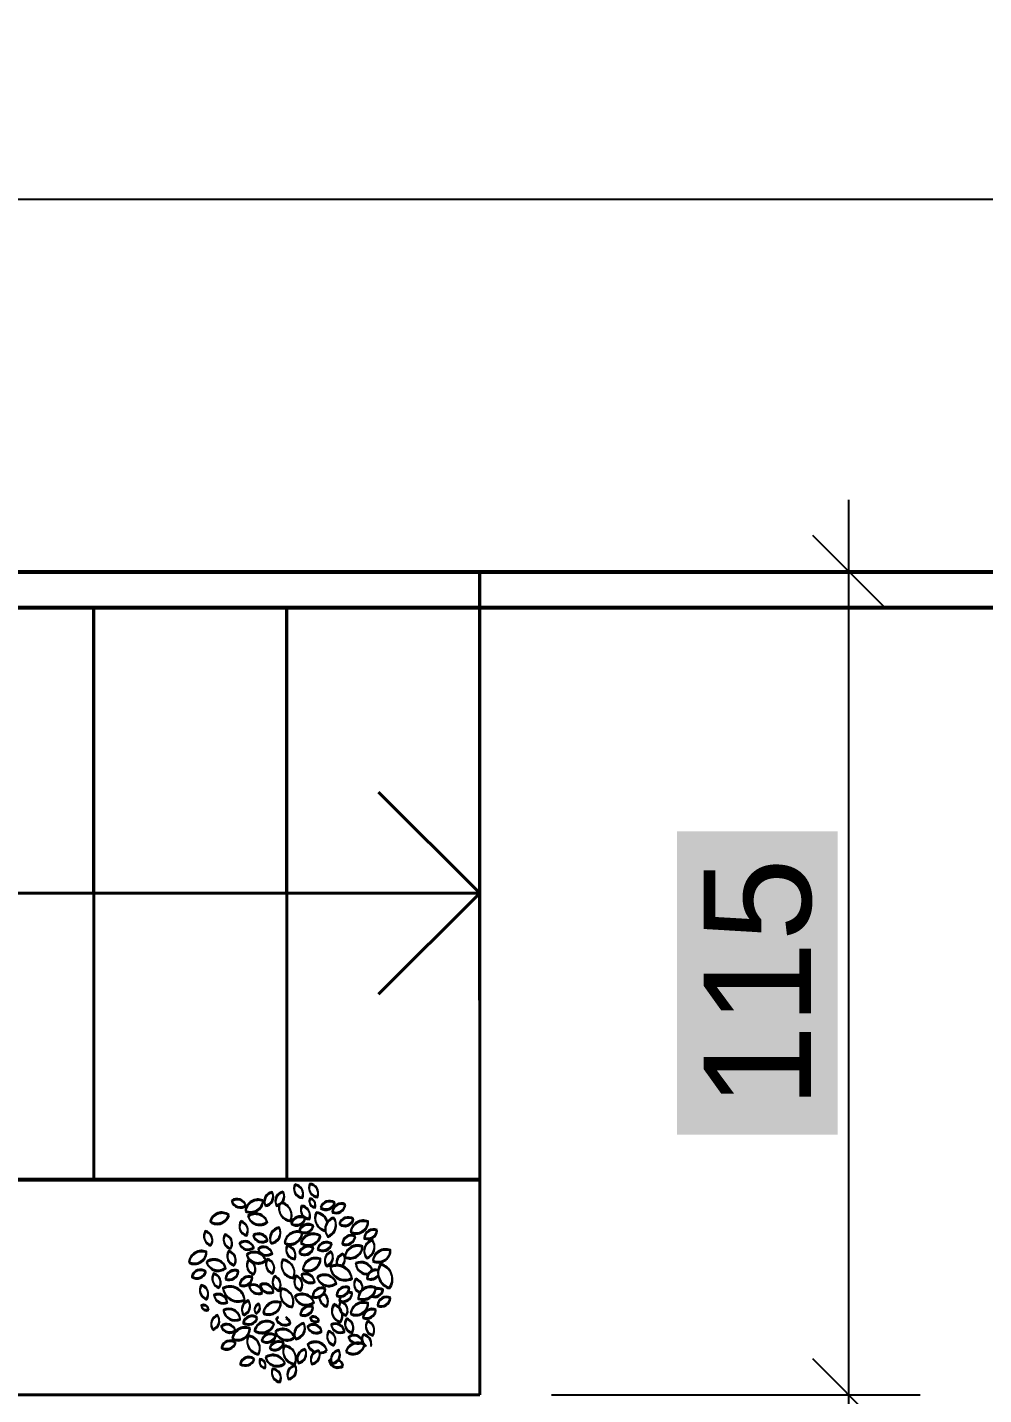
# Model space of a CAD drawing. Header units: inches. Extents: x 4350 to 28384, y -6772 to 993.
# Drawn here: x 25164 to 25297.8, y -2937.2 to -2745.9 of the extents above; entities that cross this region are included whole.
import ezdxf

# ---------------------------------------------------------------- set-up
doc = ezdxf.new("R2010")
doc.units = ezdxf.units.IN
doc.header["$MEASUREMENT"] = 0
for name, color, linetype, lineweight in [('ARREDAMENTO', 2, 'Continuous', 18), ('MURATURA_section_wall', 7, 'Continuous', 40), ('QUOTE', 3, 'Continuous', 9)]:
    doc.layers.add(name, color=color, linetype=linetype, lineweight=lineweight)
doc.styles.get("Standard").update_dxf_attribs({"font": 'arial.ttf'})
doc.dimstyles.new('ook', dxfattribs={"dimtxt": 15, "dimasz": 10, "dimexe": 10, "dimexo": 10, "dimgap": 5, "dimtad": 1, "dimtoh": 1, "dimdec": 0, "dimzin": 0, "dimdsep": 46, "dimtxsty": 'Standard', "dimblk": 'OBLIQUE', "dimcen": 0.09, "dimdle": 10, "dimadec": 0, "dimazin": 0, "dimtfac": 1, "dimtdec": 0, "dimtofl": 0, "dimtmove": 0, "dimatfit": 3, "dimldrblk": 'OBLIQUE', "dimfxl": 1, "dimtfill": 2, "dimtfillclr": 1, "dimtolj": 1, "dimtzin": 0, "dimarcsym": 0})

# ---------------------------------------------------------------- blocks, each defined once
blk = doc.blocks.new('_Oblique')
at = {"color": 0, "linetype": 'ByBlock', "lineweight": -2}
blk.add_line((-0.5, -0.5), (0.5, 0.5), dxfattribs=at)
blk = doc.blocks.new('*D39')
at = {"layer": 'Defpoints', "color": 0, "transparency": 16777216}
for p in [(25342.34, -2769.97), (24849.3, -2822.12), (25342.34, -2822.22)]:
    blk.add_point(p, dxfattribs=at)
at = {"layer": 'QUOTE', "color": 0, "lineweight": -2, "transparency": 16777216}
for p, q in [((24849.3, -2812.12), (24849.3, -2759.97)), ((25342.34, -2812.22), (25342.34, -2759.97)), ((24839.3, -2769.97), (25352.34, -2769.97))]:
    blk.add_line(p, q, dxfattribs=at)
at = {"layer": 'QUOTE', "color": 0, "lineweight": -2, "transparency": 16777216, "xscale": 10, "yscale": 10, "zscale": 10, "rotation": 180}
blk.add_blockref('_Oblique', (24849.3, -2769.97), dxfattribs=at)
at = {"layer": 'QUOTE', "color": 0, "lineweight": -2, "transparency": 16777216, "xscale": 10, "yscale": 10, "zscale": 10}
blk.add_blockref('_Oblique', (25342.34, -2769.97), dxfattribs=at)
at = {"layer": 'QUOTE', "color": 0, "transparency": 16777216, "insert": (25095.82, -2757.31), "char_height": 15, "attachment_point": 5, "bg_fill": 1, "box_fill_scale": 1.25, "bg_fill_color": 1, "bg_fill_transparency": 0}
blk.add_mtext('\\A1;493', dxfattribs=at)
blk = doc.blocks.new('*D51')
at = {"layer": 'Defpoints', "color": 0, "transparency": 16777216}
for p in [(25282.3, -2822.05), (25227.34, -2937.23), (25278.92, -2937.23)]:
    blk.add_point(p, dxfattribs=at)
at = {"layer": 'QUOTE', "color": 0, "lineweight": -2, "transparency": 16777216}
for p, q in [((25278.92, -2812.05), (25278.92, -2947.23)), ((25272.3, -2822.05), (25268.92, -2822.05)), ((25237.34, -2937.23), (25288.92, -2937.23))]:
    blk.add_line(p, q, dxfattribs=at)
at = {"layer": 'QUOTE', "color": 0, "lineweight": -2, "transparency": 16777216, "xscale": 10, "yscale": 10, "zscale": 10}
for p, rotation in [((25278.92, -2822.05), 90), ((25278.92, -2937.23), 270)]:
    blk.add_blockref('_Oblique', p, dxfattribs=dict(at, rotation=rotation))
at = {"layer": 'QUOTE', "color": 0, "transparency": 16777216, "insert": (25266.26, -2879.64), "char_height": 15, "attachment_point": 5, "rotation": 90, "bg_fill": 1, "box_fill_scale": 1.25, "bg_fill_color": 1, "bg_fill_transparency": 0}
blk.add_mtext('\\A1;115', dxfattribs=at)
blk = doc.blocks.new('*D52')
at = {"layer": 'Defpoints', "color": 0, "transparency": 16777216}
for p in [(25278.92, -2937.23), (25225.39, -2997.06), (25278.92, -2997.06)]:
    blk.add_point(p, dxfattribs=at)
at = {"layer": 'QUOTE', "color": 0, "lineweight": -2, "transparency": 16777216}
for p, q in [((25278.92, -2927.23), (25278.92, -3007.06)), ((25288.92, -2937.23), (25288.92, -2937.23)), ((25235.39, -2997.06), (25288.92, -2997.06))]:
    blk.add_line(p, q, dxfattribs=at)
at = {"layer": 'QUOTE', "color": 0, "lineweight": -2, "transparency": 16777216, "xscale": 10, "yscale": 10, "zscale": 10}
for p, rotation in [((25278.92, -2937.23), 90), ((25278.92, -2997.06), 270)]:
    blk.add_blockref('_Oblique', p, dxfattribs=dict(at, rotation=rotation))
at = {"layer": 'QUOTE', "color": 0, "transparency": 16777216, "insert": (25266.26, -2967.14), "char_height": 15, "attachment_point": 5, "rotation": 90, "bg_fill": 1, "box_fill_scale": 1.25, "bg_fill_color": 1, "bg_fill_transparency": 0}
blk.add_mtext('\\A1;60', dxfattribs=at)

msp = doc.modelspace()

# ---------------------------------------------------------------- linework, layer by layer
at = {"layer": 'ARREDAMENTO', "linetype": 'ByBlock', "lineweight": -3}
for points in [[(25197.31, -2910.71, 0.535384), (25198.26, -2908.84, 0.500203)], [(25197.34, -2910.86, 0.535384), (25198.29, -2908.99, 0.500203)], [(25199.82, -2908.81, 0.535384), (25198.87, -2910.68, 0.500203)], [(25199.85, -2908.96, 0.535384), (25198.9, -2910.83, 0.500203)], [(25201.45, -2907.77, 0.535384), (25202.49, -2909.6, 0.500203)], [(25201.48, -2907.93, 0.535384), (25202.52, -2909.75, 0.500203)], [(25203.53, -2907.68, 0.535384), (25204.61, -2909.47, 0.500203)], [(25203.56, -2907.83, 0.535384), (25204.64, -2909.63, 0.500203)], [(25192.6, -2910.04, 0.535384), (25194.6, -2910.69, 0.500203)], [(25192.63, -2910.19, 0.535384), (25194.62, -2910.84, 0.500203)], [(25194.53, -2911.47, 0.535384), (25196.98, -2910.02, 0.500203)], [(25194.55, -2911.62, 0.535384), (25197.01, -2910.17, 0.500203)], [(25202.39, -2910.76, 0.535384), (25203.46, -2912.56, 0.500203)], [(25202.41, -2910.91, 0.535384), (25203.49, -2912.71, 0.500203)], [(25203.55, -2909.74, 0.535384), (25204.24, -2910.94, 0.500203)], [(25203.58, -2909.89, 0.535384), (25204.27, -2911.09, 0.500203)], [(25205.04, -2911, 0.535384), (25207.01, -2910.3, 0.500203)], [(25205.06, -2911.16, 0.535384), (25207.04, -2910.45, 0.500203)], [(25208.5, -2910.55, 0.535384), (25206.69, -2911.62, 0.500203)], [(25208.52, -2910.7, 0.535384), (25206.72, -2911.77, 0.500203)], [(25192.21, -2912.03, 0.535384), (25189.61, -2912.96, 0.500203)], [(25192.24, -2912.18, 0.535384), (25189.64, -2913.11, 0.500203)], [(25193.92, -2912.91, 0.535384), (25194.66, -2914.87, 0.500203)], [(25194.89, -2912.18, 0.535384), (25197.58, -2913, 0.500203)], [(25194.92, -2912.33, 0.535384), (25197.61, -2913.15, 0.500203)], [(25202.9, -2912.49, 0.535384), (25200.94, -2913.23, 0.500203)], [(25202.93, -2912.64, 0.535384), (25200.97, -2913.39, 0.500203)], [(25206.88, -2912.42, 0.535384), (25206.04, -2915.02, 0.500203)], [(25206.91, -2912.57, 0.535384), (25206.07, -2915.18, 0.500203)], [(25207.65, -2913.28, 0.535384), (25209.63, -2912.58, 0.500203)], [(25207.68, -2913.43, 0.535384), (25209.66, -2912.73, 0.500203)], [(25209.25, -2914.42, 0.535384), (25211.7, -2912.96, 0.500203)], [(25209.27, -2914.57, 0.535384), (25211.73, -2913.11, 0.500203)], [(25189.69, -2916.26, 0.535384), (25188.92, -2914.31, 0.500203)], [(25189.71, -2916.41, 0.535384), (25188.95, -2914.46, 0.500203)], [(25192.42, -2916.71, 0.535384), (25191.66, -2914.75, 0.500203)], [(25192.45, -2916.86, 0.535384), (25191.68, -2914.9, 0.500203)], [(25193.95, -2913.06, 0.535384), (25194.68, -2915.02, 0.500203)], [(25195.62, -2914.88, 0.535384), (25197.61, -2915.53, 0.500203)], [(25195.64, -2915.03, 0.535384), (25197.64, -2915.68, 0.500203)], [(25198.1, -2915.96, 0.535384), (25199.26, -2913.8, 0.500203)], [(25198.13, -2916.11, 0.535384), (25199.28, -2913.95, 0.500203)], [(25200.01, -2915.95, 0.535384), (25202.46, -2914.49, 0.500203)], [(25200.03, -2916.1, 0.535384), (25202.49, -2914.64, 0.500203)], [(25202.04, -2914.25, 0.535384), (25204.01, -2913.55, 0.500203)], [(25202.06, -2914.4, 0.535384), (25204.04, -2913.7, 0.500203)], [(25202.29, -2915.92, 0.535384), (25205.01, -2914.95, 0.500203)], [(25202.31, -2916.07, 0.535384), (25205.04, -2915.1, 0.500203)], [(25209.89, -2914.99, 0.535384), (25208.09, -2916.06, 0.500203)], [(25212.95, -2914.18, 0.535384), (25211.15, -2915.25, 0.500203)], [(25212.98, -2914.33, 0.535384), (25211.17, -2915.4, 0.500203)], [(25193.68, -2915.96, 0.535384), (25195.69, -2916.57, 0.500203)], [(25193.71, -2916.11, 0.535384), (25195.71, -2916.72, 0.500203)], [(25196.29, -2916.75, 0.535384), (25198.29, -2917.36, 0.500203)], [(25196.31, -2916.9, 0.535384), (25198.32, -2917.51, 0.500203)], [(25200.35, -2916.34, 0.535384), (25201.43, -2918.14, 0.500203)], [(25200.37, -2916.49, 0.535384), (25201.45, -2918.29, 0.500203)], [(25202.05, -2917.34, 0.535384), (25204.01, -2916.6, 0.500203)], [(25202.08, -2917.49, 0.535384), (25204.04, -2916.75, 0.500203)], [(25204.62, -2916.75, 0.535384), (25206.6, -2916.05, 0.500203)], [(25204.64, -2916.9, 0.535384), (25206.62, -2916.2, 0.500203)], [(25209.92, -2915.14, 0.535384), (25208.12, -2916.21, 0.500203)], [(25208.44, -2917.89, 0.535384), (25210.9, -2916.43, 0.500203)], [(25208.46, -2918.04, 0.535384), (25210.92, -2916.59, 0.500203)], [(25212.29, -2915.53, 0.535384), (25211.48, -2918.04, 0.500203)], [(25212.31, -2915.68, 0.535384), (25211.5, -2918.19, 0.500203)], [(25212.36, -2918.44, 0.535384), (25214.82, -2916.98, 0.500203)], [(25186.63, -2918.66, 0.535384), (25189.09, -2917.2, 0.500203)], [(25186.65, -2918.81, 0.535384), (25189.11, -2917.35, 0.500203)], [(25189.08, -2918.6, 0.535384), (25191.77, -2919.41, 0.500203)], [(25189.11, -2918.75, 0.535384), (25191.8, -2919.56, 0.500203)], [(25192.94, -2919.04, 0.535384), (25192.18, -2917.09, 0.500203)], [(25192.97, -2919.19, 0.535384), (25192.2, -2917.24, 0.500203)], [(25194.7, -2917.56, 0.535384), (25197.39, -2918.37, 0.500203)], [(25194.72, -2917.71, 0.535384), (25197.41, -2918.52, 0.500203)], [(25195.69, -2920.31, 0.535384), (25194.93, -2918.36, 0.500203)], [(25195.72, -2920.46, 0.535384), (25194.95, -2918.51, 0.500203)], [(25198.33, -2920.18, 0.535384), (25197.59, -2918.22, 0.500203)], [(25198.35, -2920.33, 0.535384), (25197.62, -2918.37, 0.500203)], [(25199.74, -2918.28, 0.535384), (25201.25, -2920.8, 0.500203)], [(25199.77, -2918.43, 0.535384), (25201.28, -2920.96, 0.500203)], [(25202.57, -2919.65, 0.535384), (25205.02, -2918.19, 0.500203)], [(25202.59, -2919.8, 0.535384), (25205.05, -2918.34, 0.500203)], [(25206.54, -2917.16, 0.535384), (25205.9, -2919.16, 0.500203)], [(25206.56, -2917.32, 0.535384), (25205.92, -2919.31, 0.500203)], [(25212.38, -2918.59, 0.535384), (25214.84, -2917.13, 0.500203)], [(25189, -2919.94, 0.535384), (25187.02, -2920.65, 0.500203)], [(25189.02, -2920.09, 0.535384), (25187.05, -2920.8, 0.500203)], [(25190.85, -2922.18, 0.535384), (25190.09, -2920.23, 0.500203)], [(25190.88, -2922.33, 0.535384), (25190.11, -2920.38, 0.500203)], [(25191.74, -2920.95, 0.535384), (25193.53, -2919.85, 0.500203)], [(25191.76, -2921.1, 0.535384), (25193.55, -2920, 0.500203)], [(25193.7, -2921.81, 0.535384), (25195.49, -2920.71, 0.500203)], [(25198.63, -2920.58, 0.535384), (25199.18, -2922.6, 0.500203)], [(25202.18, -2922.57, 0.535384), (25201.63, -2920.55, 0.500203)], [(25202.36, -2920.37, 0.535384), (25204.21, -2921.35, 0.500203)], [(25202.39, -2920.52, 0.535384), (25204.24, -2921.5, 0.500203)], [(25204.55, -2920.73, 0.535384), (25207.24, -2921.55, 0.500203)], [(25204.58, -2920.88, 0.535384), (25207.27, -2921.7, 0.500203)], [(25206.39, -2919.26, 0.535384), (25209.42, -2920.87, 0.500203)], [(25206.42, -2919.42, 0.535384), (25209.45, -2921.03, 0.500203)], [(25214.68, -2922.23, 0.535384), (25213.43, -2918.91, 0.500203)], [(25214.71, -2922.39, 0.535384), (25213.46, -2919.06, 0.500203)], [(25189.1, -2923.79, 0.535384), (25188.33, -2921.84, 0.500203)], [(25189.12, -2923.94, 0.535384), (25188.36, -2921.98, 0.500203)], [(25194.42, -2923.89, 0.535384), (25191.39, -2922.28, 0.500203)], [(25194.44, -2924.04, 0.535384), (25191.41, -2922.43, 0.500203)], [(25193.73, -2921.96, 0.535384), (25195.52, -2920.86, 0.500203)], [(25196.87, -2922.9, 0.535384), (25195.02, -2921.92, 0.500203)], [(25196.9, -2923.05, 0.535384), (25195.05, -2922.07, 0.500203)], [(25198.45, -2922.78, 0.535384), (25196.6, -2921.8, 0.500203)], [(25198.47, -2922.93, 0.535384), (25196.62, -2921.95, 0.500203)], [(25198.65, -2920.73, 0.535384), (25199.2, -2922.75, 0.500203)], [(25201.07, -2924.87, 0.535384), (25199.56, -2922.35, 0.500203)], [(25201.09, -2925.02, 0.535384), (25199.58, -2922.5, 0.500203)], [(25202.2, -2922.72, 0.535384), (25201.66, -2920.7, 0.500203)], [(25205.72, -2922.35, 0.535384), (25203.92, -2923.42, 0.500203)], [(25205.75, -2922.5, 0.535384), (25203.94, -2923.57, 0.500203)], [(25209.07, -2922.2, 0.535384), (25207.28, -2923.3, 0.500203)], [(25209.09, -2922.35, 0.535384), (25207.31, -2923.45, 0.500203)], [(25212.77, -2922.23, 0.535384), (25210.31, -2923.68, 0.500203)], [(25212.79, -2922.38, 0.535384), (25210.33, -2923.84, 0.500203)], [(25191.99, -2924.24, 0.535384), (25190.13, -2923.25, 0.500203)], [(25192.01, -2924.39, 0.535384), (25190.16, -2923.4, 0.500203)], [(25194.27, -2925.99, 0.535384), (25194.91, -2923.99, 0.500203)], [(25194.29, -2926.14, 0.535384), (25194.94, -2924.14, 0.500203)], [(25195.95, -2925.77, 0.535384), (25196.38, -2924.46, 0.500203)], [(25197.03, -2925.76, 0.535384), (25199.48, -2924.3, 0.500203)], [(25197.05, -2925.91, 0.535384), (25199.51, -2924.45, 0.500203)], [(25201.42, -2923.42, 0.535384), (25204.11, -2924.23, 0.500203)], [(25201.45, -2923.57, 0.535384), (25204.14, -2924.39, 0.500203)], [(25207.87, -2924.11, 0.535384), (25208.63, -2926.06, 0.500203)], [(25207.89, -2924.26, 0.535384), (25208.65, -2926.21, 0.500203)], [(25209.24, -2925.84, 0.535384), (25211.7, -2924.38, 0.500203)], [(25209.27, -2925.99, 0.535384), (25211.72, -2924.53, 0.500203)], [(25214.82, -2923.62, 0.535384), (25213.02, -2924.69, 0.500203)], [(25214.85, -2923.77, 0.535384), (25213.04, -2924.84, 0.500203)], [(25189.38, -2925.26, 0.535384), (25188.35, -2924.71, 0.500203)], [(25189.4, -2925.41, 0.535384), (25188.37, -2924.86, 0.500203)], [(25189.96, -2928.05, 0.535384), (25190.61, -2926.06, 0.500203)], [(25189.99, -2928.2, 0.535384), (25190.63, -2926.2, 0.500203)], [(25193.8, -2926.59, 0.535384), (25191.46, -2925.34, 0.500203)], [(25193.82, -2926.74, 0.535384), (25191.48, -2925.49, 0.500203)], [(25196.19, -2926.4, 0.535384), (25194.21, -2927.1, 0.500203)], [(25196.21, -2926.55, 0.535384), (25194.24, -2927.25, 0.500203)], [(25195.98, -2925.92, 0.535384), (25196.4, -2924.61, 0.500203)], [(25204.01, -2924.9, 0.535384), (25202.21, -2925.97, 0.500203)], [(25204.03, -2925.05, 0.535384), (25202.23, -2926.12, 0.500203)], [(25204.81, -2926.81, 0.535384), (25203.58, -2926.41, 0.500203)], [(25204.83, -2926.96, 0.535384), (25203.6, -2926.56, 0.500203)], [(25206.91, -2924.52, 0.535384), (25207.83, -2926.98, 0.500203)], [(25206.93, -2924.68, 0.535384), (25207.85, -2927.13, 0.500203)], [(25212.78, -2925.31, 0.535384), (25210.98, -2926.38, 0.500203)], [(25212.8, -2925.46, 0.535384), (25211, -2926.53, 0.500203)], [(25193.14, -2928.2, 0.535384), (25191.13, -2927.59, 0.500203)], [(25193.16, -2928.35, 0.535384), (25191.16, -2927.74, 0.500203)], [(25192.7, -2929.35, 0.535384), (25195.15, -2927.89, 0.500203)], [(25192.72, -2929.5, 0.535384), (25195.18, -2928.04, 0.500203)], [(25198.52, -2927.23, 0.535384), (25195.8, -2928.2, 0.500203)], [(25198.55, -2927.38, 0.535384), (25195.82, -2928.35, 0.500203)], [(25198.71, -2928.32, 0.535384), (25201.4, -2929.14, 0.500203)], [(25198.73, -2928.47, 0.535384), (25201.42, -2929.29, 0.500203)], [(25202.71, -2927.19, 0.535384), (25201.55, -2929.35, 0.500203)], [(25202.73, -2927.34, 0.535384), (25201.58, -2929.5, 0.500203)], [(25205.19, -2928.27, 0.535384), (25203.2, -2927.62, 0.500203)], [(25205.22, -2928.42, 0.535384), (25203.22, -2927.77, 0.500203)], [(25206.89, -2930.24, 0.535384), (25206.15, -2928.28, 0.500203)], [(25206.53, -2927.34, 0.535384), (25208.38, -2928.33, 0.500203)], [(25206.55, -2927.49, 0.535384), (25208.4, -2928.48, 0.500203)], [(25208.69, -2926.53, 0.535384), (25209.43, -2928.49, 0.500203)], [(25208.71, -2926.68, 0.535384), (25209.45, -2928.64, 0.500203)], [(25211.61, -2926.86, 0.535384), (25212.35, -2928.83, 0.500203)], [(25211.63, -2927.01, 0.535384), (25212.37, -2928.98, 0.500203)], [(25193.16, -2929.87, 0.535384), (25191.18, -2930.57, 0.500203)], [(25193.18, -2930.02, 0.535384), (25191.2, -2930.72, 0.500203)], [(25196.36, -2931.48, 0.535384), (25194.91, -2928.93, 0.500203)], [(25196.38, -2931.63, 0.535384), (25194.93, -2929.08, 0.500203)], [(25198.77, -2928.9, 0.535384), (25196.8, -2929.6, 0.500203)], [(25198.8, -2929.05, 0.535384), (25196.82, -2929.75, 0.500203)], [(25197.91, -2930.66, 0.535384), (25199.87, -2929.92, 0.500203)], [(25197.93, -2930.81, 0.535384), (25199.89, -2930.07, 0.500203)], [(25206.91, -2930.39, 0.535384), (25206.18, -2928.43, 0.500203)], [(25208.6, -2931.12, 0.535384), (25211.2, -2930.19, 0.500203)], [(25208.62, -2931.27, 0.535384), (25211.22, -2930.34, 0.500203)], [(25210.94, -2929.73, 0.535384), (25208.94, -2929.12, 0.500203)], [(25210.96, -2929.88, 0.535384), (25208.96, -2929.27, 0.500203)], [(25195.77, -2932.14, 0.535384), (25193.8, -2932.85, 0.500203)], [(25195.79, -2932.29, 0.535384), (25193.82, -2933, 0.500203)], [(25197.35, -2931.95, 0.535384), (25200.04, -2932.77, 0.500203)], [(25197.37, -2932.1, 0.535384), (25200.06, -2932.92, 0.500203)], [(25201.42, -2932.88, 0.535384), (25199.96, -2930.33, 0.500203)], [(25201.44, -2933.03, 0.535384), (25199.98, -2930.48, 0.500203)], [(25202.9, -2930.83, 0.535384), (25201.95, -2932.7, 0.500203)], [(25202.92, -2930.98, 0.535384), (25201.97, -2932.85, 0.500203)], [(25204.81, -2931, 0.535384), (25203.82, -2932.85, 0.500203)], [(25204.83, -2931.15, 0.535384), (25203.84, -2933, 0.500203)], [(25206.61, -2932.8, 0.535384), (25207.6, -2930.95, 0.500203)], [(25206.63, -2932.95, 0.535384), (25207.62, -2931.1, 0.500203)], [(25197.26, -2933.41, 0.535384), (25196.57, -2932.21, 0.500203)], [(25197.28, -2933.56, 0.535384), (25196.59, -2932.36, 0.500203)], [(25199.36, -2935.37, 0.535384), (25198.32, -2933.55, 0.500203)], [(25199.38, -2935.53, 0.535384), (25198.34, -2933.7, 0.500203)], [(25201.51, -2933.1, 0.535384), (25200.56, -2934.97, 0.500203)], [(25201.53, -2933.25, 0.535384), (25200.58, -2935.12, 0.500203)]]:
    msp.add_lwpolyline(points, format="xyb", close=True, dxfattribs=at)
for points in [[(25199.29, -2910.53, 0.485783), (25200.85, -2912.82, 0.46813), (25199.58, -2910.3, 0.535384)], [(25199.32, -2910.68, 0.485783), (25200.88, -2912.97, 0.46813), (25199.61, -2910.46, 0.535384)], [(25204.45, -2911.67, 0.497857), (25205.7, -2914.19, 0.500203)], [(25204.47, -2911.82, 0.497857), (25205.72, -2914.34, 0.500203)], [(25206, -2913.04, 0.30861), (25204.45, -2911.67, 0.535384)], [(25206.02, -2913.19, 0.30861), (25204.47, -2911.82, 0.535384)], [(25208.19, -2917.45, 0.427879), (25207.34, -2919.06, 0.500203)], [(25208.22, -2917.6, 0.427879), (25207.37, -2919.21, 0.500203)], [(25208.01, -2919.18, 0.379729), (25208.19, -2917.45, 0.535384)], [(25208.03, -2919.33, 0.379729), (25208.22, -2917.6, 0.535384)], [(25212.32, -2919.8, 0.449067), (25209.95, -2918.79, 0.535384)], [(25209.95, -2918.79, 0.411154), (25211.75, -2920.28, 0.500203)], [(25212.34, -2919.96, 0.449067), (25209.97, -2918.94, 0.535384)], [(25209.97, -2918.94, 0.411154), (25211.77, -2920.43, 0.500203)], [(25213.11, -2919.75, 0.473768), (25211.54, -2920.9, 0.350042), (25213.11, -2920.45, 0.535384)], [(25213.14, -2919.9, 0.473768), (25211.57, -2921.05, 0.350042), (25213.14, -2920.6, 0.535384)], [(25209.96, -2920.97, 0.493715), (25210.56, -2922.88, 0.500203)], [(25209.98, -2921.12, 0.493715), (25210.59, -2923.03, 0.500203)], [(25210.89, -2922.48, 0.391787), (25209.96, -2920.97, 0.535384)], [(25210.92, -2922.63, 0.391787), (25209.98, -2921.12, 0.535384)], [(25212.16, -2923.39, 0.439965), (25213.79, -2922.5, 0.209361), (25212.75, -2922.32, 0.535384)], [(25212.18, -2923.54, 0.439965), (25213.81, -2922.66, 0.209361), (25212.78, -2922.48, 0.535384)], [(25204.9, -2923.43, 0.382111), (25205.88, -2924.79, 0.410997), (25205.47, -2923, 0.535384)], [(25204.92, -2923.58, 0.382111), (25205.91, -2924.94, 0.410997), (25205.49, -2923.15, 0.535384)], [(25207.88, -2923.38, 0.136045), (25207.66, -2924.02, 0.500203), (25209.47, -2922.95, 0.535384)], [(25207.9, -2923.54, 0.136045), (25207.69, -2924.17, 0.500203), (25209.49, -2923.1, 0.535384)], [(25209.47, -2922.95, 0.128884), (25208.84, -2922.83, 0.500203)], [(25209.49, -2923.1, 0.128884), (25208.86, -2922.98, 0.500203)], [(25199.16, -2926.35, 0.076845), (25198.83, -2926.55, 0.500203), (25200.84, -2927.16, 0.535384)], [(25200.84, -2927.16, 0.202478), (25200.21, -2926.4, 0.500203)], [(25199.18, -2926.5, 0.076845), (25198.85, -2926.7, 0.500203), (25200.86, -2927.31, 0.535384)], [(25200.86, -2927.31, 0.202478), (25200.23, -2926.55, 0.500203)], [(25205.92, -2930.97, 0.535384), (25203.23, -2930.15, 0.217069), (25204.25, -2931.19, 0.535384)], [(25205.94, -2931.12, 0.535384), (25203.25, -2930.3, 0.217069), (25204.27, -2931.34, 0.535384)], [(25210.99, -2928.74, 0.373165), (25211.4, -2930.34, 0.500203)], [(25211.01, -2928.89, 0.373165), (25211.42, -2930.49, 0.500203)], [(25212.11, -2930.31, 0.43907), (25210.99, -2928.74, 0.535384)], [(25212.13, -2930.46, 0.43907), (25211.01, -2928.89, 0.535384)], [(25204.91, -2931.31, 0.155177), (25205.92, -2930.97, 0.535384)], [(25204.93, -2931.46, 0.155177), (25205.94, -2931.12, 0.535384)], [(25206.49, -2932.29, 0.064212), (25206.21, -2932.46, 0.500203), (25208.21, -2933.11, 0.535384)], [(25206.51, -2932.44, 0.064212), (25206.24, -2932.61, 0.500203), (25208.23, -2933.26, 0.535384)], [(25208.21, -2933.11, 0.224005), (25207.5, -2932.29, 0.500203)], [(25208.23, -2933.26, 0.224005), (25207.53, -2932.45, 0.500203)]]:
    msp.add_lwpolyline(points, format="xyb", dxfattribs=at)
at = {"layer": 'MURATURA_section_wall'}
for p, q in [((24849.3, -2822.12), (25227.3, -2822.06)), ((24849.34, -2822.22), (25227.34, -2822.22)), ((25227.3, -2822.06), (25337.3, -2822.04)), ((25227.3, -2822.06), (25227.3, -2827.06)), ((25227.34, -2822.22), (25227.34, -2827.22)), ((25227.34, -2822.22), (25337.34, -2822.22)), ((25227.3, -2827.06), (24863.3, -2827.12)), ((25227.34, -2827.22), (24863.34, -2827.22)), ((25173.3, -2827.07), (25146.3, -2827.08)), ((25173.34, -2827.22), (25146.34, -2827.22)), ((25200.3, -2827.07), (25173.3, -2827.07)), ((25173.3, -2827.07), (25173.32, -2907.07)), ((25200.34, -2827.22), (25173.34, -2827.22)), ((25173.34, -2827.22), (25173.34, -2907.22)), ((25227.3, -2827.06), (25200.3, -2827.07)), ((25200.3, -2827.07), (25200.32, -2907.07)), ((25227.34, -2827.22), (25200.34, -2827.22)), ((25200.34, -2827.22), (25200.34, -2907.22)), ((25337.3, -2827.04), (25227.3, -2827.06)), ((25227.32, -2937.06), (25227.3, -2827.06)), ((25227.34, -2937.22), (25227.34, -2827.22)), ((25337.34, -2827.22), (25227.34, -2827.22)), ((24849.31, -2867.07), (25200.31, -2867.07)), ((25011.31, -2867.07), (25227.31, -2867.07)), ((25227.32, -2907.06), (24849.32, -2907.12)), ((25227.34, -2907.22), (24849.34, -2907.22)), ((25227.32, -2937.06), (25227.32, -2907.06)), ((25227.34, -2937.22), (25227.34, -2907.22)), ((24849.34, -2937.22), (25227.34, -2937.22))]:
    msp.add_line(p, q, dxfattribs=at)
at = {"layer": 'MURATURA_section_wall', "ltscale": 3}
for q in [(25213.17, -2852.93), (25213.17, -2881.21)]:
    msp.add_line((25227.31, -2867.07), q, dxfattribs=at)

# ---------------------------------------------------------------- dimensions: what is measured, and where the dimension line sits
at = {"layer": 'QUOTE'}
dim = msp.add_linear_dim(base=(25342.34, -2769.97), p1=(24849.3, -2822.12), p2=(25342.34, -2822.22), dimstyle='ook', dxfattribs=at)
dim.commit()
dim.dimension.update_dxf_attribs({"geometry": '*D39', "text_midpoint": (25095.82, -2757.31)})
for base, p1, p2, picture, middle in [((25278.92, -2937.23), (25282.3, -2822.05), (25227.34, -2937.23), '*D51', (25266.26, -2879.64)), ((25278.92, -2997.06), (25278.92, -2937.23), (25225.39, -2997.06), '*D52', (25266.26, -2967.14))]:
    dim = msp.add_linear_dim(base=base, p1=p1, p2=p2, angle=90, dimstyle='ook', dxfattribs=at)
    dim.commit()
    dim.dimension.update_dxf_attribs({"geometry": picture, "text_midpoint": middle})

doc.saveas('drawing.dxf')
